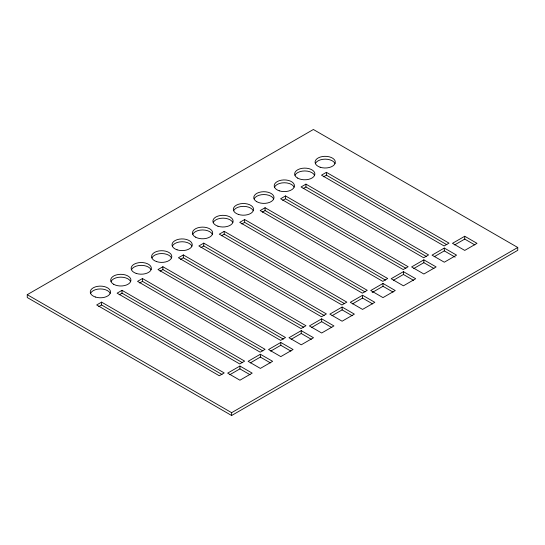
<?xml version="1.0" encoding="UTF-8"?>
<svg xmlns="http://www.w3.org/2000/svg" width="545" height="545" viewBox="0 0 545 545"><rect width="100%" height="100%" fill="white"/><g stroke="black" fill="none" stroke-linecap="round" stroke-linejoin="round"><path stroke-width="0.82" d="M27.25 294.682L313.375 129.492L517.75 247.484L517.75 250.319L231.625 415.508L27.25 297.516L27.25 294.682L231.625 412.681L517.75 247.484M101.581 302.128L96.676 304.962L219.301 375.757L224.206 372.93L101.581 302.128L101.581 304.962L221.999 374.49M122.019 290.328L117.114 293.162L239.739 363.958L244.644 361.131L122.019 290.328L122.019 293.162L242.436 362.691M142.456 278.529L137.551 281.363L260.176 352.159L265.081 349.331L142.456 278.529L142.456 281.363L262.874 350.891M162.894 266.73L157.989 269.564L280.614 340.359L285.519 337.525L162.894 266.73L162.894 269.564L283.311 339.092M183.331 254.931L178.426 257.765L301.051 328.56L305.956 325.726L183.331 254.931L183.331 257.765L303.749 327.286M203.769 243.131L198.864 245.965L321.489 316.761L326.394 313.927L203.769 243.131L203.769 245.965L324.186 315.487M224.206 231.332L219.301 234.166L341.926 304.962L346.831 302.128L224.206 231.332L224.206 234.166L344.624 303.688M244.644 219.533L239.739 222.367L362.364 293.162L367.269 290.328L244.644 219.533L244.644 222.367L365.061 291.888M265.081 207.734L260.176 210.568L382.801 281.363L387.706 278.529L265.081 207.734L265.081 210.568L385.499 280.089M285.519 195.934L280.614 198.768L403.239 269.564L408.144 266.73L285.519 195.934L285.519 198.768L405.936 268.29M305.956 184.135L301.051 186.969L423.676 257.765L428.581 254.931L305.956 184.135L305.956 186.969L426.374 256.491M326.394 172.336L321.489 175.17L444.114 245.965L449.019 243.131L326.394 172.336L326.394 175.17L446.811 244.691M98.774 306.583L101.581 304.962M119.212 294.784L122.019 293.162M139.649 282.984L142.456 281.363M160.087 271.185L162.894 269.564M180.524 259.379L183.331 257.765M200.962 247.58L203.769 245.965M221.399 235.781L224.206 234.166M241.837 223.981L244.644 222.367M262.274 212.182L265.081 210.568M282.712 200.383L285.519 198.768M303.149 188.584L305.956 186.969M323.587 176.784L326.394 175.17M239.929 366.049L227.667 373.127L239.929 380.206L252.192 373.127L239.929 366.049L239.929 368.883L229.833 374.708M260.367 354.25L248.104 361.328L260.367 368.406L272.629 361.328L260.367 354.25L260.367 357.084L250.271 362.909M280.804 342.451L268.542 349.529L280.804 356.607L293.067 349.529L280.804 342.451L280.804 345.285L290.907 351.109M301.242 330.651L288.979 337.73L301.242 344.808L313.504 337.73L301.242 330.651L301.242 333.479L291.146 339.31M321.679 318.852L309.417 325.93L321.679 333.009L333.942 325.93L321.679 318.852L321.679 321.679L311.583 327.511M342.117 307.053L329.854 314.131L342.117 321.209L354.379 314.131L342.117 307.053L342.117 309.88L332.021 315.712M362.554 295.254L350.292 302.332L362.554 309.41L374.817 302.332L362.554 295.254L362.554 298.081L352.458 303.912M382.992 283.454L370.729 290.533L382.992 297.611L395.254 290.533L382.992 283.454L382.992 286.282L372.174 292.529M403.429 271.655L391.167 278.733L403.429 285.812L415.692 278.733L403.429 271.655L403.429 274.482L393.333 280.314M423.867 259.856L411.604 266.934L423.867 274.012L436.129 266.934L423.867 259.856L423.867 262.683L433.97 268.515M444.304 248.057L432.042 255.135L444.304 262.213L456.567 255.135L444.304 248.057L444.304 250.884L455.13 257.131M464.742 236.258L452.479 243.336L464.742 250.414L477.004 243.336L464.742 236.258L464.742 239.085L454.646 244.916M270.708 351.109L280.804 345.285M413.771 268.515L423.867 262.683M434.208 256.715L444.304 250.884M464.742 239.085L474.845 244.916M403.429 274.482L413.532 280.314M382.992 286.282L393.095 292.113M362.554 298.081L372.657 303.912M342.117 309.88L352.22 315.712M321.679 321.679L331.782 327.511M301.242 333.479L311.345 339.31M260.367 357.084L270.47 362.909M239.929 368.883L250.032 374.708M231.625 412.681L231.625 415.508M315.426 163.48A10.117 5.838 0 0 1 325.202 159.147A10.117 5.838 0 0 1 334.971 163.48M294.988 175.279A10.117 5.838 0 0 1 304.764 170.946A10.117 5.838 0 0 1 314.533 175.279M254.113 198.877A10.117 5.838 0 0 1 263.889 194.551A10.117 5.838 0 0 1 273.658 198.877M274.551 187.078A10.117 5.838 0 0 1 284.327 182.752A10.117 5.838 0 0 1 294.096 187.078M233.676 210.677A10.117 5.838 0 0 1 243.452 206.351A10.117 5.838 0 0 1 253.221 210.677M213.238 222.476A10.117 5.838 0 0 1 223.014 218.15A10.117 5.838 0 0 1 232.783 222.476M192.801 234.275A10.117 5.838 0 0 1 202.577 229.949A10.117 5.838 0 0 1 212.346 234.275M172.363 246.074A10.117 5.838 0 0 1 182.139 241.748A10.117 5.838 0 0 1 191.908 246.074M151.926 257.874A10.117 5.838 0 0 1 161.702 253.548A10.117 5.838 0 0 1 171.471 257.874M131.488 269.673A10.117 5.838 0 0 1 141.264 265.347A10.117 5.838 0 0 1 151.033 269.673M111.051 281.472A10.117 5.838 0 0 1 120.827 277.146A10.117 5.838 0 0 1 130.596 281.472M90.613 293.271A10.117 5.838 0 0 1 100.389 288.945A10.117 5.838 0 0 1 110.158 293.271M320.14 167.22A10.117 5.838 0 0 0 335.318 162.158A10.117 5.838 0 0 0 320.14 157.103A10.117 5.838 0 0 0 320.14 167.22M297.611 178.086A10.117 5.838 0 0 0 314.533 175.47A10.117 5.838 0 0 0 302.141 168.316A10.117 5.838 0 0 0 297.611 178.086M256.736 201.684A10.117 5.838 0 0 0 273.658 199.068A10.117 5.838 0 0 0 261.266 191.915A10.117 5.838 0 0 0 256.736 201.684M279.265 190.818A10.117 5.838 0 0 0 294.443 185.756A10.117 5.838 0 0 0 279.265 180.702A10.117 5.838 0 0 0 279.265 190.818M238.39 214.417A10.117 5.838 0 0 0 253.568 209.355A10.117 5.838 0 0 0 238.39 204.3A10.117 5.838 0 0 0 238.39 214.417M217.952 226.216A10.117 5.838 0 0 0 233.131 221.154A10.117 5.838 0 0 0 217.952 216.099A10.117 5.838 0 0 0 217.952 226.216M195.423 237.082A10.117 5.838 0 0 0 212.346 234.466A10.117 5.838 0 0 0 199.954 227.313A10.117 5.838 0 0 0 195.423 237.082M177.077 249.814A10.117 5.838 0 0 0 192.256 244.753A10.117 5.838 0 0 0 177.077 239.698A10.117 5.838 0 0 0 177.077 249.814M156.64 261.614A10.117 5.838 0 0 0 171.818 256.552A10.117 5.838 0 0 0 156.64 251.497A10.117 5.838 0 0 0 156.64 261.614M136.202 273.413A10.117 5.838 0 0 0 151.381 268.351A10.117 5.838 0 0 0 136.202 263.296A10.117 5.838 0 0 0 136.202 273.413M113.673 284.286A10.117 5.838 0 0 0 130.596 281.663A10.117 5.838 0 0 0 118.204 274.51A10.117 5.838 0 0 0 113.673 284.286M95.327 297.011A10.117 5.838 0 0 0 110.506 291.95A10.117 5.838 0 0 0 95.327 286.895A10.117 5.838 0 0 0 95.327 297.011"/></g></svg>
